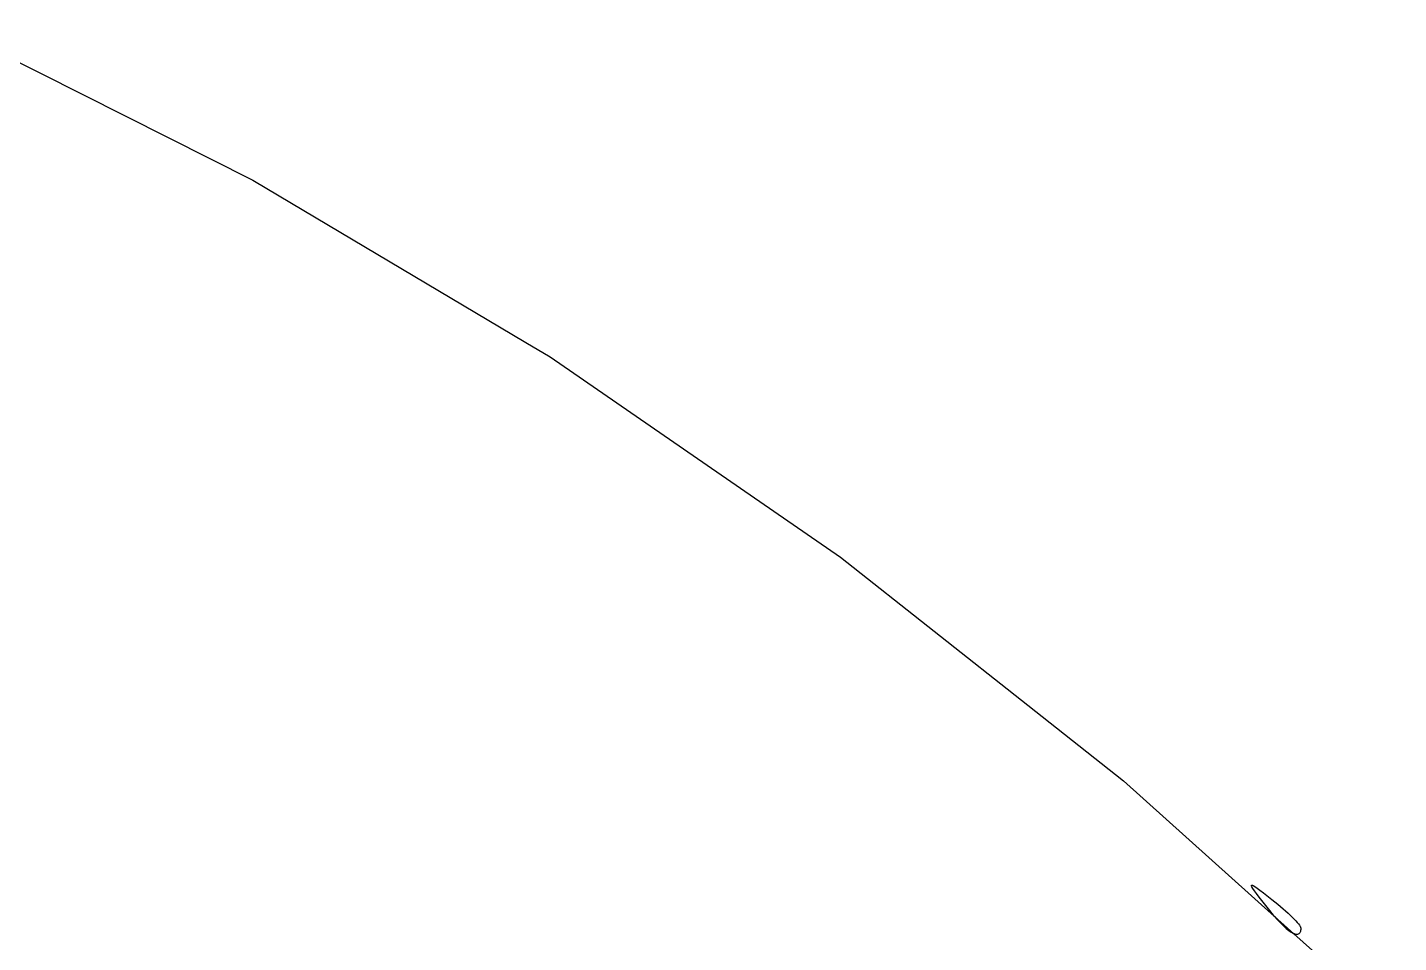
# Model space of a CAD drawing. Extents: x 70.3 to 133.4, y -81.7 to -32.
# Drawn here: x 74.787 to 75.45, y -61.232 to -60.79 of the extents above; entities that cross this region are included whole.
import ezdxf

# ---------------------------------------------------------------- set-up
doc = ezdxf.new("R2010")
doc.units = 0
doc.layers.add('BLACK', color=7, linetype='CONTINUOUS')

msp = doc.modelspace()

# ---------------------------------------------------------------- linework, layer by layer
at = {"layer": 'BLACK', "linetype": 'CONTINUOUS'}
for p, q in [((74.749533, -60.789922), (74.896213, -60.863821)), ((74.896213, -60.863821), (75.028254, -60.942306)), ((75.028254, -60.942306), (75.039913, -60.949236)), ((75.039913, -60.949236), (75.180345, -61.046059)), ((75.180345, -61.046059), (75.271014, -61.117683)), ((75.271014, -61.117683), (75.317217, -61.15418)), ((75.317217, -61.15418), (75.390293, -61.219723)), ((75.379054, -61.204734), (75.379098, -61.204624)), ((75.379075, -61.204909), (75.379054, -61.204734)), ((75.379162, -61.205152), (75.379075, -61.204909)), ((75.379098, -61.204624), (75.379208, -61.20458)), ((75.379313, -61.205462), (75.379162, -61.205152)), ((75.379208, -61.20458), (75.379384, -61.204601)), ((75.379807, -61.206283), (75.379313, -61.205462)), ((75.379384, -61.204601), (75.379626, -61.204688)), ((75.379626, -61.204688), (75.379936, -61.204839)), ((75.380556, -61.207378), (75.379807, -61.206283)), ((75.379936, -61.204839), (75.380758, -61.205333)), ((75.381554, -61.208748), (75.380556, -61.207378)), ((75.380758, -61.205333), (75.381852, -61.206081)), ((75.382801, -61.210397), (75.381554, -61.208748)), ((75.381852, -61.206081), (75.383222, -61.20708)), ((75.386023, -61.214546), (75.382801, -61.210397)), ((75.383222, -61.20708), (75.384872, -61.208326)), ((75.384872, -61.208326), (75.38902, -61.211549)), ((75.387921, -61.216919), (75.386023, -61.214546)), ((75.389726, -61.219078), (75.387921, -61.216919)), ((75.38902, -61.211549), (75.390435, -61.212674)), ((75.390435, -61.212674), (75.39181, -61.213798)), ((75.39181, -61.213798), (75.393139, -61.214914)), ((75.393139, -61.214914), (75.394413, -61.216015)), ((75.394413, -61.216015), (75.395627, -61.217093)), ((75.395627, -61.217093), (75.396772, -61.218142)), ((75.390293, -61.219723), (75.389726, -61.219078)), ((75.390293, -61.219723), (75.391432, -61.221021)), ((75.399629, -61.228097), (75.390293, -61.219723)), ((75.391432, -61.221021), (75.393036, -61.222744)), ((75.393036, -61.222744), (75.394535, -61.224247)), ((75.396772, -61.218142), (75.397843, -61.219154)), ((75.397843, -61.219154), (75.39883, -61.220123)), ((75.39883, -61.220123), (75.399728, -61.22104)), ((75.399728, -61.22104), (75.40053, -61.2219)), ((75.40053, -61.2219), (75.401228, -61.222694)), ((75.401228, -61.222694), (75.401815, -61.223416)), ((75.401815, -61.223416), (75.402283, -61.224059)), ((75.394535, -61.224247), (75.395923, -61.225525)), ((75.395923, -61.225525), (75.397198, -61.226577)), ((75.397198, -61.226577), (75.398355, -61.227401)), ((75.398355, -61.227401), (75.398889, -61.227725)), ((75.398889, -61.227725), (75.399391, -61.227992)), ((75.399391, -61.227992), (75.399629, -61.228097)), ((75.399629, -61.228097), (75.450242, -61.273493)), ((75.399862, -61.2282), (75.399629, -61.228097)), ((75.400301, -61.22835), (75.399862, -61.2282)), ((75.400708, -61.22844), (75.400301, -61.22835)), ((75.401082, -61.228471), (75.400708, -61.22844)), ((75.401423, -61.228442), (75.401082, -61.228471)), ((75.40173, -61.228353), (75.401423, -61.228442)), ((75.402003, -61.228203), (75.40173, -61.228353)), ((75.402241, -61.227993), (75.402003, -61.228203)), ((75.402443, -61.227722), (75.402241, -61.227993)), ((75.402283, -61.224059), (75.402627, -61.224615)), ((75.40261, -61.227389), (75.402443, -61.227722)), ((75.402741, -61.226995), (75.40261, -61.227389)), ((75.402627, -61.224615), (75.40275, -61.224858)), ((75.402835, -61.226539), (75.402741, -61.226995)), ((75.40275, -61.224858), (75.402839, -61.225078)), ((75.402892, -61.22602), (75.402835, -61.226539)), ((75.402839, -61.225078), (75.402892, -61.225272)), ((75.402892, -61.225272), (75.402911, -61.225439)), ((75.402911, -61.225439), (75.402892, -61.22602))]:
    msp.add_line(p, q, dxfattribs=at)

doc.saveas('drawing.dxf')
